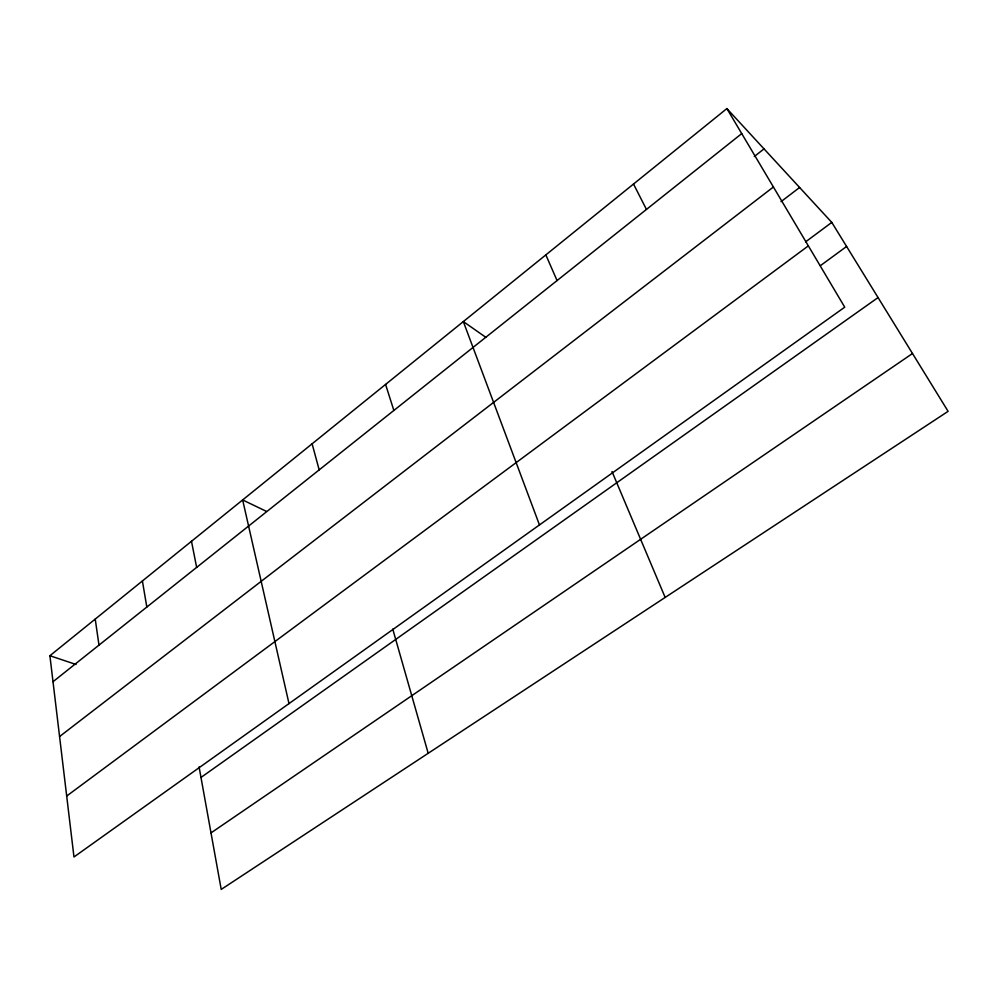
<?xml version="1.0" encoding="UTF-8"?>
<svg xmlns="http://www.w3.org/2000/svg" width="998" height="998" viewBox="0 0 998 998"><rect width="100%" height="100%" fill="white"/><g stroke="black" fill="none" stroke-linecap="round" stroke-linejoin="round"><path stroke-width="1.5" d="M726.881 108.582L844.732 307.184L73.977 856.97L49.9 655.723L726.881 108.582L831.783 222.404L948.1 411.338L221.219 889.418L199.076 766.901M53.006 681.721L741.726 133.607M754.288 156.524L764.019 148.889M59.568 736.549L773.4 186.988M781.035 201.646L799.598 187.487M805.648 241.828L831.783 222.404M66.679 796.055L808.343 245.87M820.356 265.693L846.603 246.469M200.985 777.454L878.053 297.566M211.002 832.906L912.496 353.517M49.9 655.723L76.048 664.481M266.329 511.325L242.651 499.948L288.996 703.602M485.914 337.374L463.334 321.581L539.469 524.936M633.518 184.031L646.455 209.43M545.844 254.902L557.071 280.563M612.011 471.555L665.155 597.428M385.565 384.442L393.861 410.452M392.75 629.077L428.192 753.278M312.112 443.798L319.173 469.883M191.491 541.29L196.643 567.4M142.402 580.961L146.818 607.058M95.234 619.084L98.977 645.132"/></g></svg>
